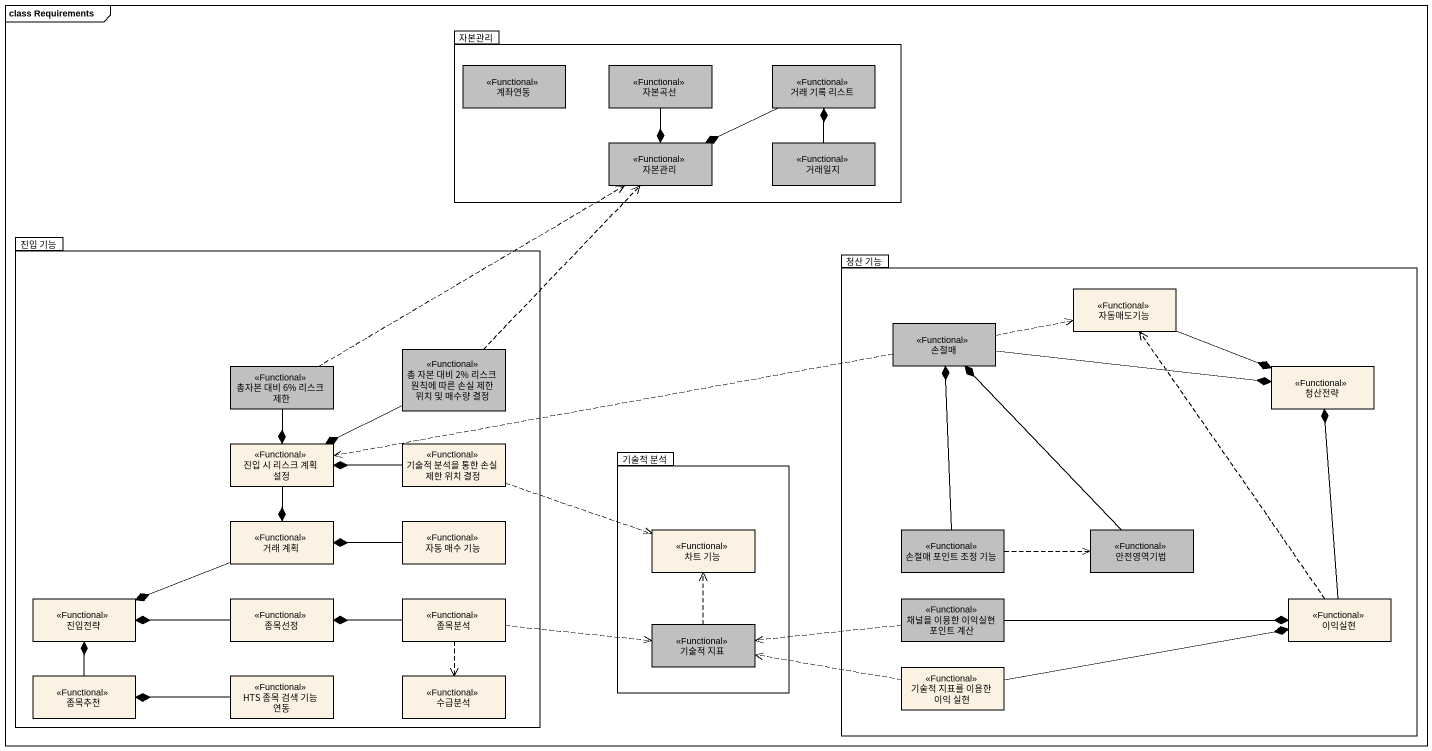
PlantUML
@startuml
mainframe class Requirements
hide circle
hide empty members
package 자본관리 {
  class 계좌연동 <<Functional>> #C0C0C0
  class 자본곡선 <<Functional>> #C0C0C0
  class "거래 기록 리스트" as 거래_기록_리스트 <<Functional>> #C0C0C0
  class "자본관리" as 자본관리_2 <<Functional>> #C0C0C0
  class 거래일지 <<Functional>> #C0C0C0
}
package "진입 기능" as 진입_기능 {
  class "총자본 대비 6% 리스크 제한" as 총자본_대비_6_리스크_제한 <<Functional>> #C0C0C0
  class "총 자본 대비 2% 리스크 원칙에 따른 손실 제한 위치 및 매수량 결정" as 총_자본_대비_2_리스크_원칙에_따른_손실_제한 <<Functional>> #C0C0C0
  class "진입 시 리스크 계획 설정" as 진입_시_리스크_계획_설정 <<Functional>>
  class "기술적 분석을 통한 손실 제한 위치 결정" as 기술적_분석을_통한_손실_제한_위치_결정 <<Functional>>
  class "거래 계획" as 거래_계획 <<Functional>>
  class "자동 매수 기능" as 자동_매수_기능 <<Functional>>
  class 진입전략 <<Functional>>
  class 종목선정 <<Functional>>
  class 종목분석 <<Functional>>
  class 종목추천 <<Functional>>
  class "HTS 종목 검색 기능 연동" as HTS_종목_검색_기능_연동 <<Functional>>
  class 수급분석 <<Functional>>
}
package "청산 기능" as 청산_기능 {
  class 자동매도기능 <<Functional>>
  class 손절매 <<Functional>> #C0C0C0
  class 청산전략 <<Functional>>
  class "손절매 포인트 조정 기능" as 손절매_포인트_조정_기능 <<Functional>> #C0C0C0
  class 안전영역기법 <<Functional>> #C0C0C0
  class "채널을 이용한 이익실현 포인트 계산" as 채널을_이용한_이익실현_포인트_계산 <<Functional>> #C0C0C0
  class 이익실현 <<Functional>>
  class "기술적 지표를 이용한 이익 실현" as 기술적_지표를_이용한_이익_실현 <<Functional>>
}
package "기술적 분석" as 기술적_분석 {
  class "차트 기능" as 차트_기능 <<Functional>>
  class "기술적 지표" as 기술적_지표 <<Functional>> #C0C0C0
}
자본곡선 --* 자본관리_2
거래_기록_리스트 -left-* 자본관리_2
거래일지 -up-* 거래_기록_리스트
자동매도기능 -right-* 청산전략
손절매 .right.> 자동매도기능
손절매 -right-* 청산전략
손절매 .left.> 진입_시_리스크_계획_설정
총자본_대비_6_리스크_제한 .right.> 자본관리_2
총자본_대비_6_리스크_제한 --* 진입_시_리스크_계획_설정
총_자본_대비_2_리스크_원칙에_따른_손실_제한 .up.> 자본관리_2
총_자본_대비_2_리스크_원칙에_따른_손실_제한 -left-* 진입_시_리스크_계획_설정
진입_시_리스크_계획_설정 --* 거래_계획
기술적_분석을_통한_손실_제한_위치_결정 -left-* 진입_시_리스크_계획_설정
기술적_분석을_통한_손실_제한_위치_결정 .right.> 차트_기능
거래_계획 -left-* 진입전략
자동_매수_기능 -left-* 거래_계획
손절매_포인트_조정_기능 -up-* 손절매
손절매_포인트_조정_기능 .right.> 안전영역기법
안전영역기법 -up-* 손절매
종목선정 -left-* 진입전략
종목분석 -left-* 종목선정
종목분석 .right.> 기술적_지표
종목분석 ..> 수급분석
채널을_이용한_이익실현_포인트_계산 -right-* 이익실현
채널을_이용한_이익실현_포인트_계산 .left.> 기술적_지표
이익실현 .up.> 자동매도기능
이익실현 -up-* 청산전략
기술적_지표 .up.> 차트_기능
종목추천 -up-* 진입전략
HTS_종목_검색_기능_연동 -left-* 종목추천
기술적_지표를_이용한_이익_실현 -right-* 이익실현
기술적_지표를_이용한_이익_실현 .left.> 기술적_지표
@enduml
